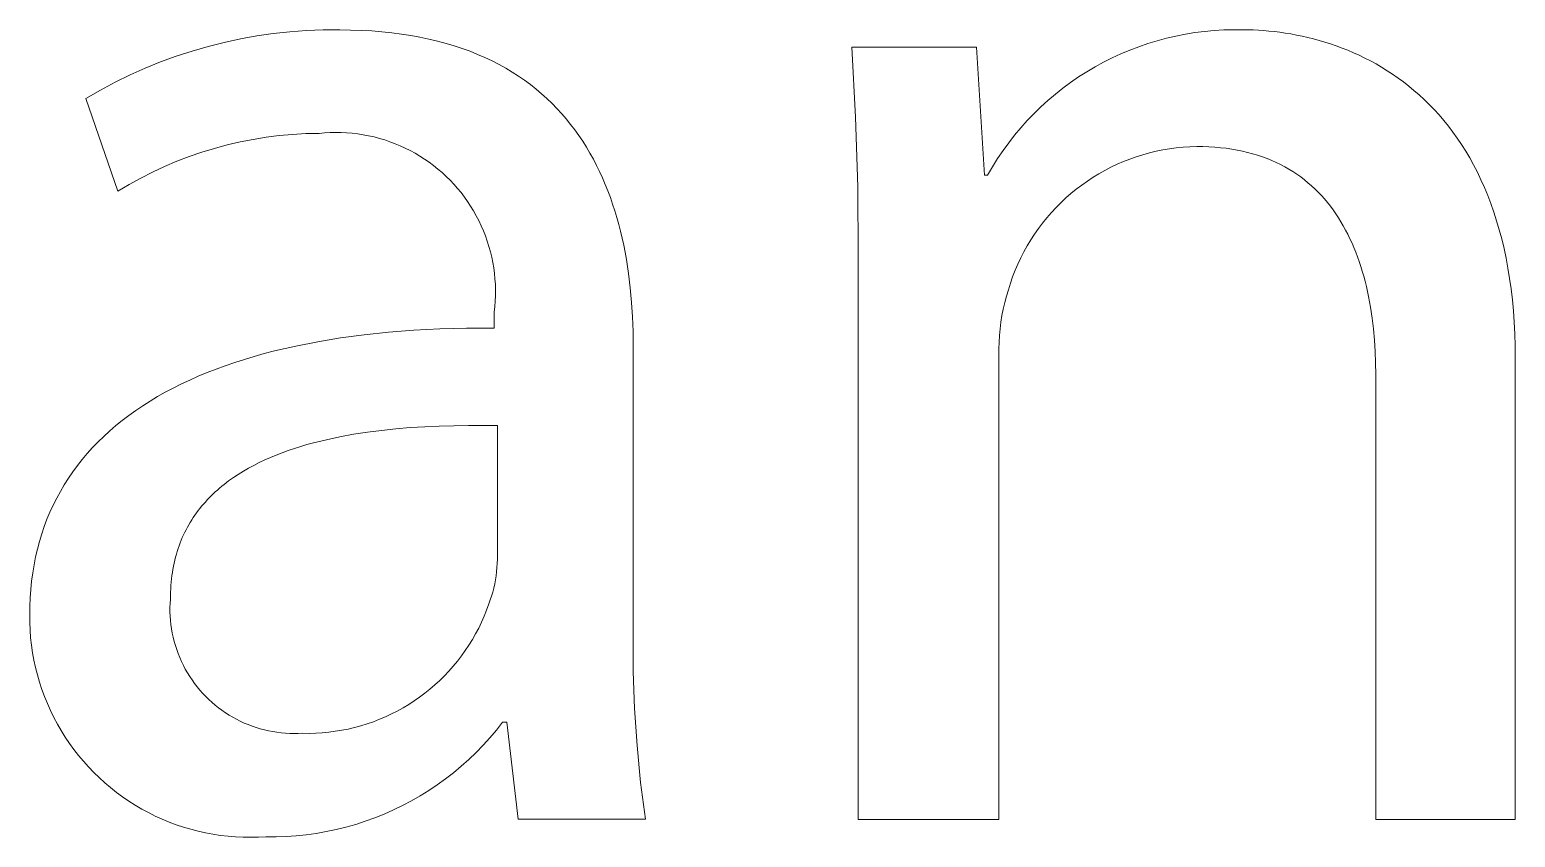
# Model space of a CAD drawing. Header units: millimetres. Extents: x 373 to 3451, y -552 to 1598.
# Drawn here: x 2858.57 to 2887.26, y -500.7 to -485.1 of the extents above; entities that cross this region are included whole.
import ezdxf

# ---------------------------------------------------------------- set-up
doc = ezdxf.new("R2010")
doc.units = ezdxf.units.MM
doc.header["$MEASUREMENT"] = 0
doc.layers.add('Domyślny', color=7, linetype='Continuous', true_color=0x000000)

msp = doc.modelspace()

# ---------------------------------------------------------------- linework, layer by layer
at = {"layer": 'Domyślny', "color": 18, "lineweight": 15, "true_color": 0x000000}
for p, q in [((2862.33, -485.346), (2862.644, -485.279)), ((2862.644, -485.279), (2862.96, -485.222)), ((2862.96, -485.222), (2863.278, -485.176)), ((2863.278, -485.176), (2863.597, -485.142)), ((2863.597, -485.142), (2863.917, -485.118)), ((2863.917, -485.118), (2864.238, -485.106)), ((2864.238, -485.106), (2864.56, -485.105)), ((2864.56, -485.105), (2864.77, -485.107)), ((2864.77, -485.107), (2864.976, -485.114)), ((2864.976, -485.114), (2865.177, -485.125)), ((2865.177, -485.125), (2865.373, -485.141)), ((2865.373, -485.141), (2865.564, -485.16)), ((2865.564, -485.16), (2865.751, -485.184)), ((2865.751, -485.184), (2865.933, -485.212)), ((2865.933, -485.212), (2866.11, -485.245)), ((2866.11, -485.245), (2866.282, -485.281)), ((2866.282, -485.281), (2866.45, -485.321)), ((2866.45, -485.321), (2866.613, -485.365)), ((2880.165, -485.368), (2880.343, -485.313)), ((2880.343, -485.313), (2880.523, -485.265)), ((2880.523, -485.265), (2880.704, -485.223)), ((2880.704, -485.223), (2880.887, -485.187)), ((2880.887, -485.187), (2881.071, -485.157)), ((2881.071, -485.157), (2881.256, -485.133)), ((2881.256, -485.133), (2881.441, -485.116)), ((2881.441, -485.116), (2881.628, -485.105)), ((2881.628, -485.105), (2881.814, -485.1)), ((2881.814, -485.1), (2882, -485.102)), ((2882, -485.102), (2882.097, -485.103)), ((2882.097, -485.103), (2882.196, -485.106)), ((2882.196, -485.106), (2882.297, -485.11)), ((2882.297, -485.11), (2882.399, -485.117)), ((2882.399, -485.117), (2882.502, -485.126)), ((2882.502, -485.126), (2882.606, -485.137)), ((2882.606, -485.137), (2882.711, -485.15)), ((2882.711, -485.15), (2882.817, -485.165)), ((2882.817, -485.165), (2882.925, -485.183)), ((2882.925, -485.183), (2883.033, -485.203)), ((2883.033, -485.203), (2883.141, -485.225)), ((2883.141, -485.225), (2883.25, -485.25)), ((2883.25, -485.25), (2883.36, -485.277)), ((2883.36, -485.277), (2883.47, -485.307)), ((2883.47, -485.307), (2883.58, -485.34)), ((2861.404, -485.613), (2861.709, -485.513)), ((2861.709, -485.513), (2862.018, -485.424)), ((2862.018, -485.424), (2862.33, -485.346)), ((2866.613, -485.365), (2866.772, -485.412)), ((2866.772, -485.412), (2866.927, -485.463)), ((2866.927, -485.463), (2867.077, -485.518)), ((2867.077, -485.518), (2867.223, -485.577)), ((2867.223, -485.577), (2867.365, -485.638)), ((2874.521, -486.788), (2874.447, -485.44)), ((2874.447, -485.44), (2876.855, -485.44)), ((2876.855, -485.44), (2877.009, -487.91)), ((2879.474, -485.646), (2879.643, -485.567)), ((2879.643, -485.567), (2879.815, -485.495)), ((2879.815, -485.495), (2879.989, -485.429)), ((2879.989, -485.429), (2880.165, -485.368)), ((2883.58, -485.34), (2883.691, -485.375)), ((2883.691, -485.375), (2883.801, -485.413)), ((2883.801, -485.413), (2883.912, -485.454)), ((2883.912, -485.454), (2884.022, -485.498)), ((2884.022, -485.498), (2884.132, -485.545)), ((2884.132, -485.545), (2884.242, -485.595)), ((2884.242, -485.595), (2884.352, -485.648)), ((2860.511, -485.975), (2860.805, -485.844)), ((2860.805, -485.844), (2861.102, -485.723)), ((2861.102, -485.723), (2861.404, -485.613)), ((2867.365, -485.638), (2867.503, -485.704)), ((2867.503, -485.704), (2867.636, -485.772)), ((2867.636, -485.772), (2867.765, -485.844)), ((2867.765, -485.844), (2867.891, -485.919)), ((2878.984, -485.914), (2879.144, -485.819)), ((2879.144, -485.819), (2879.307, -485.729)), ((2879.307, -485.729), (2879.474, -485.646)), ((2884.352, -485.648), (2884.461, -485.704)), ((2884.461, -485.704), (2884.569, -485.763)), ((2884.569, -485.763), (2884.677, -485.826)), ((2884.677, -485.826), (2884.783, -485.892)), ((2884.783, -485.892), (2884.889, -485.961)), ((2859.939, -486.266), (2860.223, -486.116)), ((2860.223, -486.116), (2860.511, -485.975)), ((2867.891, -485.919), (2868.012, -485.997)), ((2868.012, -485.997), (2868.129, -486.078)), ((2868.129, -486.078), (2868.243, -486.162)), ((2868.243, -486.162), (2868.353, -486.248)), ((2878.523, -486.231), (2878.673, -486.12)), ((2878.673, -486.12), (2878.827, -486.014)), ((2878.827, -486.014), (2878.984, -485.914)), ((2884.889, -485.961), (2884.994, -486.034)), ((2884.994, -486.034), (2885.098, -486.11)), ((2885.098, -486.11), (2885.2, -486.189)), ((2859.661, -486.427), (2859.939, -486.266)), ((2860.276, -488.221), (2859.661, -486.427)), ((2868.353, -486.248), (2868.459, -486.338)), ((2868.459, -486.338), (2868.561, -486.43)), ((2868.561, -486.43), (2868.66, -486.525)), ((2878.098, -486.593), (2878.235, -486.467)), ((2878.235, -486.467), (2878.377, -486.346)), ((2878.377, -486.346), (2878.523, -486.231)), ((2885.2, -486.189), (2885.302, -486.273)), ((2885.302, -486.273), (2885.401, -486.36)), ((2885.401, -486.36), (2885.5, -486.451)), ((2885.5, -486.451), (2885.596, -486.545)), ((2868.66, -486.525), (2868.755, -486.623)), ((2868.755, -486.623), (2868.846, -486.723)), ((2868.846, -486.723), (2868.934, -486.825)), ((2877.835, -486.857), (2877.964, -486.723)), ((2877.964, -486.723), (2878.098, -486.593)), ((2885.596, -486.545), (2885.691, -486.644)), ((2885.691, -486.644), (2885.785, -486.746)), ((2885.785, -486.746), (2885.876, -486.852)), ((2868.934, -486.825), (2869.019, -486.93)), ((2869.019, -486.93), (2869.1, -487.037)), ((2869.1, -487.037), (2869.178, -487.146)), ((2874.562, -488.138), (2874.521, -486.788)), ((2877.591, -487.139), (2877.711, -486.996)), ((2877.711, -486.996), (2877.835, -486.857)), ((2885.876, -486.852), (2885.965, -486.963)), ((2885.965, -486.963), (2886.052, -487.077)), ((2862.387, -487.326), (2862.14, -487.393)), ((2862.637, -487.268), (2862.387, -487.326)), ((2862.888, -487.219), (2862.637, -487.268)), ((2863.14, -487.178), (2862.888, -487.219)), ((2863.394, -487.147), (2863.14, -487.178)), ((2863.649, -487.123), (2863.394, -487.147)), ((2863.904, -487.109), (2863.649, -487.123)), ((2864.16, -487.103), (2863.904, -487.109)), ((2864.266, -487.094), (2864.16, -487.103)), ((2864.373, -487.088), (2864.266, -487.094)), ((2864.48, -487.085), (2864.373, -487.088)), ((2864.587, -487.087), (2864.48, -487.085)), ((2864.694, -487.092), (2864.587, -487.087)), ((2864.801, -487.101), (2864.694, -487.092)), ((2864.907, -487.113), (2864.801, -487.101)), ((2865.012, -487.129), (2864.907, -487.113)), ((2865.118, -487.149), (2865.012, -487.129)), ((2865.222, -487.173), (2865.118, -487.149)), ((2865.325, -487.2), (2865.222, -487.173)), ((2865.428, -487.231), (2865.325, -487.2)), ((2865.529, -487.265), (2865.428, -487.231)), ((2865.629, -487.303), (2865.529, -487.265)), ((2865.728, -487.344), (2865.629, -487.303)), ((2869.178, -487.146), (2869.252, -487.257)), ((2869.252, -487.257), (2869.324, -487.371)), ((2877.367, -487.437), (2877.477, -487.286)), ((2877.477, -487.286), (2877.591, -487.139)), ((2886.052, -487.077), (2886.137, -487.196)), ((2886.137, -487.196), (2886.22, -487.318)), ((2886.22, -487.318), (2886.3, -487.446)), ((2861.654, -487.551), (2861.415, -487.643)), ((2861.896, -487.468), (2861.654, -487.551)), ((2862.14, -487.393), (2861.896, -487.468)), ((2865.825, -487.389), (2865.728, -487.344)), ((2865.921, -487.437), (2865.825, -487.389)), ((2866.014, -487.488), (2865.921, -487.437)), ((2866.106, -487.543), (2866.014, -487.488)), ((2866.197, -487.6), (2866.106, -487.543)), ((2866.285, -487.661), (2866.197, -487.6)), ((2869.324, -487.371), (2869.392, -487.486)), ((2869.392, -487.486), (2869.457, -487.603)), ((2869.457, -487.603), (2869.519, -487.722)), ((2877.164, -487.749), (2877.263, -487.591)), ((2877.263, -487.591), (2877.367, -487.437)), ((2879.815, -487.6), (2879.692, -487.648)), ((2879.939, -487.556), (2879.815, -487.6)), ((2880.066, -487.516), (2879.939, -487.556)), ((2880.193, -487.48), (2880.066, -487.516)), ((2880.322, -487.449), (2880.193, -487.48)), ((2880.451, -487.423), (2880.322, -487.449)), ((2880.582, -487.4), (2880.451, -487.423)), ((2880.713, -487.383), (2880.582, -487.4)), ((2880.844, -487.369), (2880.713, -487.383)), ((2880.976, -487.361), (2880.844, -487.369)), ((2881.108, -487.357), (2880.976, -487.361)), ((2881.227, -487.358), (2881.108, -487.357)), ((2881.343, -487.362), (2881.227, -487.358)), ((2881.457, -487.37), (2881.343, -487.362)), ((2881.568, -487.38), (2881.457, -487.37)), ((2881.677, -487.392), (2881.568, -487.38)), ((2881.783, -487.408), (2881.677, -487.392)), ((2881.888, -487.426), (2881.783, -487.408)), ((2881.99, -487.447), (2881.888, -487.426)), ((2882.089, -487.471), (2881.99, -487.447)), ((2882.187, -487.497), (2882.089, -487.471)), ((2882.282, -487.526), (2882.187, -487.497)), ((2882.375, -487.557), (2882.282, -487.526)), ((2882.466, -487.591), (2882.375, -487.557)), ((2882.554, -487.627), (2882.466, -487.591)), ((2886.3, -487.446), (2886.378, -487.577)), ((2886.378, -487.577), (2886.453, -487.713)), ((2860.947, -487.85), (2860.719, -487.966)), ((2861.179, -487.742), (2860.947, -487.85)), ((2861.415, -487.643), (2861.179, -487.742)), ((2866.37, -487.725), (2866.285, -487.661)), ((2866.454, -487.792), (2866.37, -487.725)), ((2866.535, -487.861), (2866.454, -487.792)), ((2866.614, -487.934), (2866.535, -487.861)), ((2869.519, -487.722), (2869.578, -487.843)), ((2869.578, -487.843), (2869.634, -487.965)), ((2877.07, -487.91), (2877.164, -487.749)), ((2879.218, -487.884), (2879.105, -487.952)), ((2879.333, -487.819), (2879.218, -487.884)), ((2879.451, -487.758), (2879.333, -487.819)), ((2879.57, -487.701), (2879.451, -487.758)), ((2879.692, -487.648), (2879.57, -487.701)), ((2882.641, -487.665), (2882.554, -487.627)), ((2882.725, -487.706), (2882.641, -487.665)), ((2882.807, -487.75), (2882.725, -487.706)), ((2882.887, -487.795), (2882.807, -487.75)), ((2882.965, -487.843), (2882.887, -487.795)), ((2883.04, -487.894), (2882.965, -487.843)), ((2883.114, -487.946), (2883.04, -487.894)), ((2886.453, -487.713), (2886.526, -487.853)), ((2886.526, -487.853), (2886.595, -487.998)), ((2860.495, -488.089), (2860.276, -488.221)), ((2860.719, -487.966), (2860.495, -488.089)), ((2866.69, -488.009), (2866.614, -487.934)), ((2866.763, -488.086), (2866.69, -488.009)), ((2866.834, -488.167), (2866.763, -488.086)), ((2866.902, -488.249), (2866.834, -488.167)), ((2869.634, -487.965), (2869.687, -488.089)), ((2869.687, -488.089), (2869.737, -488.215)), ((2874.57, -489.488), (2874.562, -488.138)), ((2877.009, -487.91), (2877.07, -487.91)), ((2878.781, -488.182), (2878.679, -488.265)), ((2878.887, -488.102), (2878.781, -488.182)), ((2878.995, -488.025), (2878.887, -488.102)), ((2879.105, -487.952), (2878.995, -488.025)), ((2883.186, -488), (2883.114, -487.946)), ((2883.255, -488.057), (2883.186, -488)), ((2883.323, -488.116), (2883.255, -488.057)), ((2883.388, -488.177), (2883.323, -488.116)), ((2883.452, -488.24), (2883.388, -488.177)), ((2886.595, -487.998), (2886.662, -488.147)), ((2886.662, -488.147), (2886.726, -488.301)), ((2866.967, -488.334), (2866.902, -488.249)), ((2867.029, -488.421), (2866.967, -488.334)), ((2867.088, -488.511), (2867.029, -488.421)), ((2869.737, -488.215), (2869.785, -488.342)), ((2869.785, -488.342), (2869.829, -488.47)), ((2869.829, -488.47), (2869.871, -488.6)), ((2878.483, -488.443), (2878.39, -488.537)), ((2878.579, -488.352), (2878.483, -488.443)), ((2878.679, -488.265), (2878.579, -488.352)), ((2883.513, -488.304), (2883.452, -488.24)), ((2883.573, -488.371), (2883.513, -488.304)), ((2883.631, -488.44), (2883.573, -488.371)), ((2883.687, -488.51), (2883.631, -488.44)), ((2886.726, -488.301), (2886.787, -488.46)), ((2886.787, -488.46), (2886.844, -488.624)), ((2867.144, -488.602), (2867.088, -488.511)), ((2867.196, -488.695), (2867.144, -488.602)), ((2867.246, -488.79), (2867.196, -488.695)), ((2869.871, -488.6), (2869.911, -488.731)), ((2869.911, -488.731), (2869.947, -488.863)), ((2878.213, -488.734), (2878.13, -488.836)), ((2878.3, -488.634), (2878.213, -488.734)), ((2878.39, -488.537), (2878.3, -488.634)), ((2883.74, -488.583), (2883.687, -488.51)), ((2883.792, -488.657), (2883.74, -488.583)), ((2883.842, -488.733), (2883.792, -488.657)), ((2883.891, -488.81), (2883.842, -488.733)), ((2886.844, -488.624), (2886.898, -488.792)), ((2867.292, -488.887), (2867.246, -488.79)), ((2867.334, -488.985), (2867.292, -488.887)), ((2867.374, -489.084), (2867.334, -488.985)), ((2869.947, -488.863), (2869.982, -488.996)), ((2869.982, -488.996), (2870.013, -489.13)), ((2877.974, -489.05), (2877.902, -489.161)), ((2878.05, -488.942), (2877.974, -489.05)), ((2878.13, -488.836), (2878.05, -488.942)), ((2883.937, -488.89), (2883.891, -488.81)), ((2883.982, -488.971), (2883.937, -488.89)), ((2884.025, -489.053), (2883.982, -488.971)), ((2886.898, -488.792), (2886.949, -488.965)), ((2886.949, -488.965), (2886.996, -489.143)), ((2867.409, -489.185), (2867.374, -489.084)), ((2867.441, -489.287), (2867.409, -489.185)), ((2867.47, -489.39), (2867.441, -489.287)), ((2870.013, -489.13), (2870.043, -489.265)), ((2870.043, -489.265), (2870.07, -489.401)), ((2877.834, -489.275), (2877.77, -489.39)), ((2877.902, -489.161), (2877.834, -489.275)), ((2884.066, -489.138), (2884.025, -489.053)), ((2884.105, -489.223), (2884.066, -489.138)), ((2884.142, -489.311), (2884.105, -489.223)), ((2884.178, -489.399), (2884.142, -489.311)), ((2886.996, -489.143), (2887.04, -489.326)), ((2887.04, -489.326), (2887.08, -489.515)), ((2867.495, -489.494), (2867.47, -489.39)), ((2867.516, -489.599), (2867.495, -489.494)), ((2867.534, -489.704), (2867.516, -489.599)), ((2870.07, -489.401), (2870.094, -489.538)), ((2870.094, -489.538), (2870.137, -489.814)), ((2874.57, -500.362), (2874.57, -489.488)), ((2877.709, -489.508), (2877.653, -489.628)), ((2877.77, -489.39), (2877.709, -489.508)), ((2884.212, -489.49), (2884.178, -489.399)), ((2884.245, -489.581), (2884.212, -489.49)), ((2884.275, -489.674), (2884.245, -489.581)), ((2887.08, -489.515), (2887.116, -489.708)), ((2867.548, -489.81), (2867.534, -489.704)), ((2867.558, -489.917), (2867.548, -489.81)), ((2870.137, -489.814), (2870.17, -490.091)), ((2877.553, -489.873), (2877.509, -489.997)), ((2877.601, -489.749), (2877.553, -489.873)), ((2877.653, -489.628), (2877.601, -489.749)), ((2884.304, -489.768), (2884.275, -489.674)), ((2884.332, -489.864), (2884.304, -489.768)), ((2884.357, -489.961), (2884.332, -489.864)), ((2887.116, -489.708), (2887.149, -489.906)), ((2887.149, -489.906), (2887.177, -490.11)), ((2867.565, -490.024), (2867.558, -489.917)), ((2867.568, -490.131), (2867.565, -490.024)), ((2867.567, -490.237), (2867.568, -490.131)), ((2870.17, -490.091), (2870.196, -490.371)), ((2877.47, -490.124), (2877.433, -490.247)), ((2877.509, -489.997), (2877.47, -490.124)), ((2884.382, -490.059), (2884.357, -489.961)), ((2884.404, -490.158), (2884.382, -490.059)), ((2884.425, -490.258), (2884.404, -490.158)), ((2887.177, -490.11), (2887.201, -490.319)), ((2867.542, -490.557), (2867.554, -490.451)), ((2867.554, -490.451), (2867.562, -490.344)), ((2867.562, -490.344), (2867.567, -490.237)), ((2870.196, -490.371), (2870.214, -490.651)), ((2877.401, -490.372), (2877.372, -490.498)), ((2877.433, -490.247), (2877.401, -490.372)), ((2884.462, -490.462), (2884.425, -490.258)), ((2884.493, -490.671), (2884.462, -490.462)), ((2887.201, -490.319), (2887.221, -490.533)), ((2867.542, -490.865), (2867.542, -490.557)), ((2870.214, -490.651), (2870.224, -490.932)), ((2877.327, -490.752), (2877.31, -490.88)), ((2877.347, -490.624), (2877.327, -490.752)), ((2877.372, -490.498), (2877.347, -490.624)), ((2884.519, -490.883), (2884.493, -490.671)), ((2887.221, -490.533), (2887.237, -490.753)), ((2887.237, -490.753), (2887.249, -490.979)), ((2864.135, -491.129), (2864.576, -491.057)), ((2864.576, -491.057), (2865.032, -490.996)), ((2865.032, -490.996), (2865.503, -490.947)), ((2865.503, -490.947), (2865.99, -490.909)), ((2865.99, -490.909), (2866.492, -490.882)), ((2866.492, -490.882), (2867.01, -490.868)), ((2867.01, -490.868), (2867.542, -490.865)), ((2870.224, -490.932), (2870.227, -491.213)), ((2877.298, -491.008), (2877.29, -491.137)), ((2877.31, -490.88), (2877.298, -491.008)), ((2884.538, -491.098), (2884.519, -490.883)), ((2887.249, -490.979), (2887.255, -491.209)), ((2863.104, -491.358), (2863.302, -491.307)), ((2863.302, -491.307), (2863.711, -491.212)), ((2863.711, -491.212), (2864.135, -491.129)), ((2870.227, -491.213), (2870.227, -496.789)), ((2877.29, -491.137), (2877.286, -491.266)), ((2877.286, -491.266), (2877.286, -491.395)), ((2884.552, -491.317), (2884.538, -491.098)), ((2884.56, -491.539), (2884.552, -491.317)), ((2887.255, -491.209), (2887.258, -491.446)), ((2862.173, -491.657), (2862.351, -491.592)), ((2862.351, -491.592), (2862.534, -491.529)), ((2862.534, -491.529), (2862.72, -491.47)), ((2862.72, -491.47), (2862.91, -491.413)), ((2862.91, -491.413), (2863.104, -491.358)), ((2877.286, -491.395), (2877.286, -500.362)), ((2884.562, -491.764), (2884.56, -491.539)), ((2887.258, -491.446), (2887.258, -500.362)), ((2861.503, -491.945), (2861.664, -491.869)), ((2861.664, -491.869), (2861.83, -491.796)), ((2861.83, -491.796), (2862, -491.725)), ((2862, -491.725), (2862.173, -491.657)), ((2884.562, -500.362), (2884.562, -491.764)), ((2860.898, -492.276), (2861.043, -492.19)), ((2861.043, -492.19), (2861.192, -492.106)), ((2861.192, -492.106), (2861.345, -492.024)), ((2861.345, -492.024), (2861.503, -491.945)), ((2860.489, -492.553), (2860.621, -492.458)), ((2860.621, -492.458), (2860.758, -492.366)), ((2860.758, -492.366), (2860.898, -492.276)), ((2860.119, -492.853), (2860.238, -492.75)), ((2860.238, -492.75), (2860.361, -492.65)), ((2860.361, -492.65), (2860.489, -492.553)), ((2866.201, -492.771), (2865.921, -492.789)), ((2866.482, -492.758), (2866.201, -492.771)), ((2867.045, -492.746), (2866.482, -492.758)), ((2867.604, -492.75), (2867.045, -492.746)), ((2867.604, -495.333), (2867.604, -492.75)), ((2859.787, -493.176), (2859.893, -493.066)), ((2859.893, -493.066), (2860.004, -492.958)), ((2860.004, -492.958), (2860.119, -492.853)), ((2864.304, -493.022), (2864.052, -493.084)), ((2864.563, -492.967), (2864.304, -493.022)), ((2864.827, -492.918), (2864.563, -492.967)), ((2865.095, -492.877), (2864.827, -492.918)), ((2865.368, -492.842), (2865.095, -492.877)), ((2865.643, -492.813), (2865.368, -492.842)), ((2865.921, -492.789), (2865.643, -492.813)), ((2859.587, -493.405), (2859.685, -493.289)), ((2859.685, -493.289), (2859.787, -493.176)), ((2863.336, -493.319), (2863.224, -493.366)), ((2863.451, -493.275), (2863.336, -493.319)), ((2863.567, -493.233), (2863.451, -493.275)), ((2863.685, -493.193), (2863.567, -493.233)), ((2863.806, -493.155), (2863.685, -493.193)), ((2863.928, -493.118), (2863.806, -493.155)), ((2864.052, -493.084), (2863.928, -493.118)), ((2859.405, -493.644), (2859.494, -493.523)), ((2859.494, -493.523), (2859.587, -493.405)), ((2862.699, -493.632), (2862.601, -493.692)), ((2862.799, -493.574), (2862.699, -493.632)), ((2862.901, -493.519), (2862.799, -493.574)), ((2863.007, -493.465), (2862.901, -493.519)), ((2863.114, -493.414), (2863.007, -493.465)), ((2863.224, -493.366), (2863.114, -493.414)), ((2859.166, -494.021), (2859.241, -493.893)), ((2859.241, -493.893), (2859.321, -493.767)), ((2859.321, -493.767), (2859.405, -493.644)), ((2862.283, -493.923), (2862.241, -493.959)), ((2862.326, -493.888), (2862.283, -493.923)), ((2862.415, -493.82), (2862.326, -493.888)), ((2862.507, -493.755), (2862.415, -493.82)), ((2862.601, -493.692), (2862.507, -493.755)), ((2859.028, -494.285), (2859.095, -494.152)), ((2859.095, -494.152), (2859.166, -494.021)), ((2862.002, -494.185), (2861.966, -494.226)), ((2862.04, -494.146), (2862.002, -494.185)), ((2862.079, -494.107), (2862.04, -494.146)), ((2862.118, -494.069), (2862.079, -494.107)), ((2862.158, -494.032), (2862.118, -494.069)), ((2862.199, -493.995), (2862.158, -494.032)), ((2862.241, -493.959), (2862.199, -493.995)), ((2858.908, -494.559), (2858.966, -494.421)), ((2858.966, -494.421), (2859.028, -494.285)), ((2861.763, -494.481), (2861.732, -494.526)), ((2861.794, -494.437), (2861.763, -494.481)), ((2861.827, -494.393), (2861.794, -494.437)), ((2861.86, -494.35), (2861.827, -494.393)), ((2861.894, -494.308), (2861.86, -494.35)), ((2861.93, -494.266), (2861.894, -494.308)), ((2861.966, -494.226), (2861.93, -494.266)), ((2858.807, -494.843), (2858.855, -494.7)), ((2858.855, -494.7), (2858.908, -494.559)), ((2861.593, -494.763), (2861.568, -494.812)), ((2861.619, -494.714), (2861.593, -494.763)), ((2861.646, -494.666), (2861.619, -494.714)), ((2861.674, -494.619), (2861.646, -494.666)), ((2861.703, -494.572), (2861.674, -494.619)), ((2861.732, -494.526), (2861.703, -494.572)), ((2858.723, -495.137), (2858.763, -494.989)), ((2858.763, -494.989), (2858.807, -494.843)), ((2861.459, -495.071), (2861.44, -495.126)), ((2861.479, -495.018), (2861.459, -495.071)), ((2861.5, -494.965), (2861.479, -495.018)), ((2861.521, -494.914), (2861.5, -494.965)), ((2861.544, -494.863), (2861.521, -494.914)), ((2861.568, -494.812), (2861.544, -494.863)), ((2858.658, -495.441), (2858.689, -495.288)), ((2858.689, -495.288), (2858.723, -495.137)), ((2861.376, -495.35), (2861.362, -495.408)), ((2861.39, -495.293), (2861.376, -495.35)), ((2861.406, -495.236), (2861.39, -495.293)), ((2861.422, -495.18), (2861.406, -495.236)), ((2861.44, -495.126), (2861.422, -495.18)), ((2867.601, -495.413), (2867.604, -495.333)), ((2858.612, -495.754), (2858.633, -495.596)), ((2858.633, -495.596), (2858.658, -495.441)), ((2861.32, -495.649), (2861.312, -495.711)), ((2861.329, -495.587), (2861.32, -495.649)), ((2861.339, -495.527), (2861.329, -495.587)), ((2861.35, -495.467), (2861.339, -495.527)), ((2861.362, -495.408), (2861.35, -495.467)), ((2867.579, -495.652), (2867.589, -495.573)), ((2867.589, -495.573), (2867.596, -495.493)), ((2867.596, -495.493), (2867.601, -495.413)), ((2858.584, -496.077), (2858.595, -495.914)), ((2858.595, -495.914), (2858.612, -495.754)), ((2861.296, -495.903), (2861.293, -495.968)), ((2861.3, -495.838), (2861.296, -495.903)), ((2861.305, -495.774), (2861.3, -495.838)), ((2861.312, -495.711), (2861.305, -495.774)), ((2867.514, -495.966), (2867.534, -495.888)), ((2867.534, -495.888), (2867.552, -495.81)), ((2867.552, -495.81), (2867.567, -495.731)), ((2867.567, -495.731), (2867.579, -495.652)), ((2858.577, -496.242), (2858.584, -496.077)), ((2861.285, -496.184), (2861.283, -496.267)), ((2861.29, -496.102), (2861.285, -496.184)), ((2861.291, -496.035), (2861.29, -496.102)), ((2861.293, -495.968), (2861.291, -496.035)), ((2867.397, -496.313), (2867.44, -496.194)), ((2867.44, -496.194), (2867.467, -496.119)), ((2867.467, -496.119), (2867.492, -496.043)), ((2867.492, -496.043), (2867.514, -495.966)), ((2858.574, -496.409), (2858.577, -496.242)), ((2858.575, -496.556), (2858.574, -496.409)), ((2861.283, -496.267), (2861.283, -496.349)), ((2861.283, -496.349), (2861.286, -496.432)), ((2861.286, -496.432), (2861.292, -496.514)), ((2867.298, -496.547), (2867.349, -496.431)), ((2867.349, -496.431), (2867.397, -496.313)), ((2858.581, -496.702), (2858.575, -496.556)), ((2858.592, -496.848), (2858.581, -496.702)), ((2861.292, -496.514), (2861.301, -496.596)), ((2861.301, -496.596), (2861.313, -496.678)), ((2861.313, -496.678), (2861.327, -496.759)), ((2861.327, -496.759), (2861.344, -496.84)), ((2867.121, -496.883), (2867.184, -496.773)), ((2867.184, -496.773), (2867.243, -496.661)), ((2867.243, -496.661), (2867.298, -496.547)), ((2870.227, -496.789), (2870.228, -497.504)), ((2858.609, -496.994), (2858.592, -496.848)), ((2858.63, -497.139), (2858.609, -496.994)), ((2861.344, -496.84), (2861.364, -496.92)), ((2861.364, -496.92), (2861.387, -496.999)), ((2861.387, -496.999), (2861.413, -497.078)), ((2861.413, -497.078), (2861.441, -497.155)), ((2866.985, -497.097), (2867.055, -496.991)), ((2867.055, -496.991), (2867.121, -496.883)), ((2858.656, -497.283), (2858.63, -497.139)), ((2858.687, -497.426), (2858.656, -497.283)), ((2861.441, -497.155), (2861.472, -497.232)), ((2861.472, -497.232), (2861.505, -497.307)), ((2861.505, -497.307), (2861.541, -497.382)), ((2866.753, -497.398), (2866.834, -497.3)), ((2866.834, -497.3), (2866.911, -497.2)), ((2866.911, -497.2), (2866.985, -497.097)), ((2858.723, -497.568), (2858.687, -497.426)), ((2858.764, -497.709), (2858.723, -497.568)), ((2861.541, -497.382), (2861.579, -497.455)), ((2861.579, -497.455), (2861.62, -497.526)), ((2861.62, -497.526), (2861.664, -497.597)), ((2861.664, -497.597), (2861.71, -497.665)), ((2866.492, -497.674), (2866.582, -497.585)), ((2866.582, -497.585), (2866.669, -497.493)), ((2866.669, -497.493), (2866.753, -497.398)), ((2870.228, -497.504), (2870.252, -498.219)), ((2858.809, -497.848), (2858.764, -497.709)), ((2858.86, -497.986), (2858.809, -497.848)), ((2861.71, -497.665), (2861.758, -497.732)), ((2861.758, -497.732), (2861.808, -497.798)), ((2861.808, -497.798), (2861.861, -497.861)), ((2861.861, -497.861), (2861.916, -497.923)), ((2861.916, -497.923), (2861.973, -497.983)), ((2866.103, -497.997), (2866.204, -497.922)), ((2866.204, -497.922), (2866.303, -497.842)), ((2866.303, -497.842), (2866.399, -497.76)), ((2866.399, -497.76), (2866.492, -497.674)), ((2858.915, -498.121), (2858.86, -497.986)), ((2858.975, -498.255), (2858.915, -498.121)), ((2861.973, -497.983), (2862.031, -498.041)), ((2862.031, -498.041), (2862.092, -498.096)), ((2862.092, -498.096), (2862.155, -498.15)), ((2862.155, -498.15), (2862.22, -498.201)), ((2862.22, -498.201), (2862.286, -498.251)), ((2865.672, -498.265), (2865.783, -498.204)), ((2865.783, -498.204), (2865.892, -498.139)), ((2865.892, -498.139), (2865.998, -498.07)), ((2865.998, -498.07), (2866.103, -497.997)), ((2870.252, -498.219), (2870.3, -498.933)), ((2859.039, -498.387), (2858.975, -498.255)), ((2859.108, -498.516), (2859.039, -498.387)), ((2859.181, -498.643), (2859.108, -498.516)), ((2862.286, -498.251), (2862.354, -498.297)), ((2862.354, -498.297), (2862.423, -498.342)), ((2862.423, -498.342), (2862.494, -498.384)), ((2862.494, -498.384), (2862.567, -498.424)), ((2862.567, -498.424), (2862.64, -498.461)), ((2862.64, -498.461), (2862.715, -498.496)), ((2862.715, -498.496), (2862.791, -498.528)), ((2864.969, -498.55), (2865.09, -498.512)), ((2865.09, -498.512), (2865.21, -498.471)), ((2865.21, -498.471), (2865.328, -498.425)), ((2865.328, -498.425), (2865.445, -498.376)), ((2865.445, -498.376), (2865.559, -498.322)), ((2865.559, -498.322), (2865.672, -498.265)), ((2867.706, -498.48), (2867.585, -498.633)), ((2867.788, -498.48), (2867.706, -498.48)), ((2868.003, -500.355), (2867.788, -498.48)), ((2859.259, -498.767), (2859.181, -498.643)), ((2859.34, -498.889), (2859.259, -498.767)), ((2862.791, -498.528), (2862.868, -498.557)), ((2862.868, -498.557), (2862.947, -498.584)), ((2862.947, -498.584), (2863.025, -498.608)), ((2863.025, -498.608), (2863.105, -498.629)), ((2863.105, -498.629), (2863.186, -498.648)), ((2863.186, -498.648), (2863.267, -498.663)), ((2863.267, -498.663), (2863.348, -498.676)), ((2863.348, -498.676), (2863.43, -498.686)), ((2863.43, -498.686), (2863.512, -498.694)), ((2863.512, -498.694), (2863.595, -498.698)), ((2863.595, -498.698), (2863.677, -498.7)), ((2863.677, -498.7), (2863.76, -498.699)), ((2863.76, -498.699), (2863.842, -498.695)), ((2863.842, -498.695), (2863.969, -498.696)), ((2863.969, -498.696), (2864.096, -498.693)), ((2864.096, -498.693), (2864.222, -498.685)), ((2864.222, -498.685), (2864.348, -498.673)), ((2864.348, -498.673), (2864.474, -498.657)), ((2864.474, -498.657), (2864.599, -498.637)), ((2864.599, -498.637), (2864.723, -498.612)), ((2864.723, -498.612), (2864.847, -498.583)), ((2864.847, -498.583), (2864.969, -498.55)), ((2867.459, -498.782), (2867.328, -498.927)), ((2867.585, -498.633), (2867.459, -498.782)), ((2859.426, -499.007), (2859.34, -498.889)), ((2859.516, -499.123), (2859.426, -499.007)), ((2867.192, -499.067), (2867.051, -499.202)), ((2867.328, -498.927), (2867.192, -499.067)), ((2870.3, -498.933), (2870.37, -499.646)), ((2859.61, -499.235), (2859.516, -499.123)), ((2859.708, -499.344), (2859.61, -499.235)), ((2859.81, -499.45), (2859.708, -499.344)), ((2866.906, -499.332), (2866.756, -499.457)), ((2867.051, -499.202), (2866.906, -499.332)), ((2859.915, -499.552), (2859.81, -499.45)), ((2860.023, -499.651), (2859.915, -499.552)), ((2860.135, -499.745), (2860.023, -499.651)), ((2866.602, -499.577), (2866.443, -499.691)), ((2866.756, -499.457), (2866.602, -499.577)), ((2870.37, -499.646), (2870.463, -500.355)), ((2860.25, -499.836), (2860.135, -499.745)), ((2860.368, -499.923), (2860.25, -499.836)), ((2860.489, -500.005), (2860.368, -499.923)), ((2866.115, -499.903), (2865.946, -500)), ((2866.281, -499.8), (2866.115, -499.903)), ((2866.443, -499.691), (2866.281, -499.8)), ((2860.613, -500.084), (2860.489, -500.005)), ((2860.739, -500.158), (2860.613, -500.084)), ((2860.868, -500.227), (2860.739, -500.158)), ((2860.999, -500.293), (2860.868, -500.227)), ((2865.598, -500.176), (2865.419, -500.255)), ((2865.773, -500.091), (2865.598, -500.176)), ((2865.946, -500), (2865.773, -500.091)), ((2861.133, -500.353), (2860.999, -500.293)), ((2861.268, -500.409), (2861.133, -500.353)), ((2861.405, -500.461), (2861.268, -500.409)), ((2861.544, -500.507), (2861.405, -500.461)), ((2861.684, -500.549), (2861.544, -500.507)), ((2864.681, -500.507), (2864.491, -500.554)), ((2864.869, -500.454), (2864.681, -500.507)), ((2865.054, -500.394), (2864.869, -500.454)), ((2865.238, -500.328), (2865.054, -500.394)), ((2865.419, -500.255), (2865.238, -500.328)), ((2870.463, -500.355), (2868.003, -500.355)), ((2877.286, -500.362), (2874.57, -500.362)), ((2887.258, -500.362), (2884.562, -500.362)), ((2861.826, -500.586), (2861.684, -500.549)), ((2861.969, -500.618), (2861.826, -500.586)), ((2862.113, -500.645), (2861.969, -500.618)), ((2862.258, -500.667), (2862.113, -500.645)), ((2862.404, -500.684), (2862.258, -500.667)), ((2862.55, -500.696), (2862.404, -500.684)), ((2862.696, -500.703), (2862.55, -500.696)), ((2862.842, -500.705), (2862.696, -500.703)), ((2862.989, -500.702), (2862.842, -500.705)), ((2863.135, -500.693), (2862.989, -500.702)), ((2863.33, -500.694), (2863.135, -500.693)), ((2863.525, -500.687), (2863.33, -500.694)), ((2863.72, -500.674), (2863.525, -500.687)), ((2863.914, -500.654), (2863.72, -500.674)), ((2864.108, -500.628), (2863.914, -500.654)), ((2864.3, -500.594), (2864.108, -500.628)), ((2864.491, -500.554), (2864.3, -500.594))]:
    msp.add_line(p, q, dxfattribs=at)

doc.saveas('drawing.dxf')
